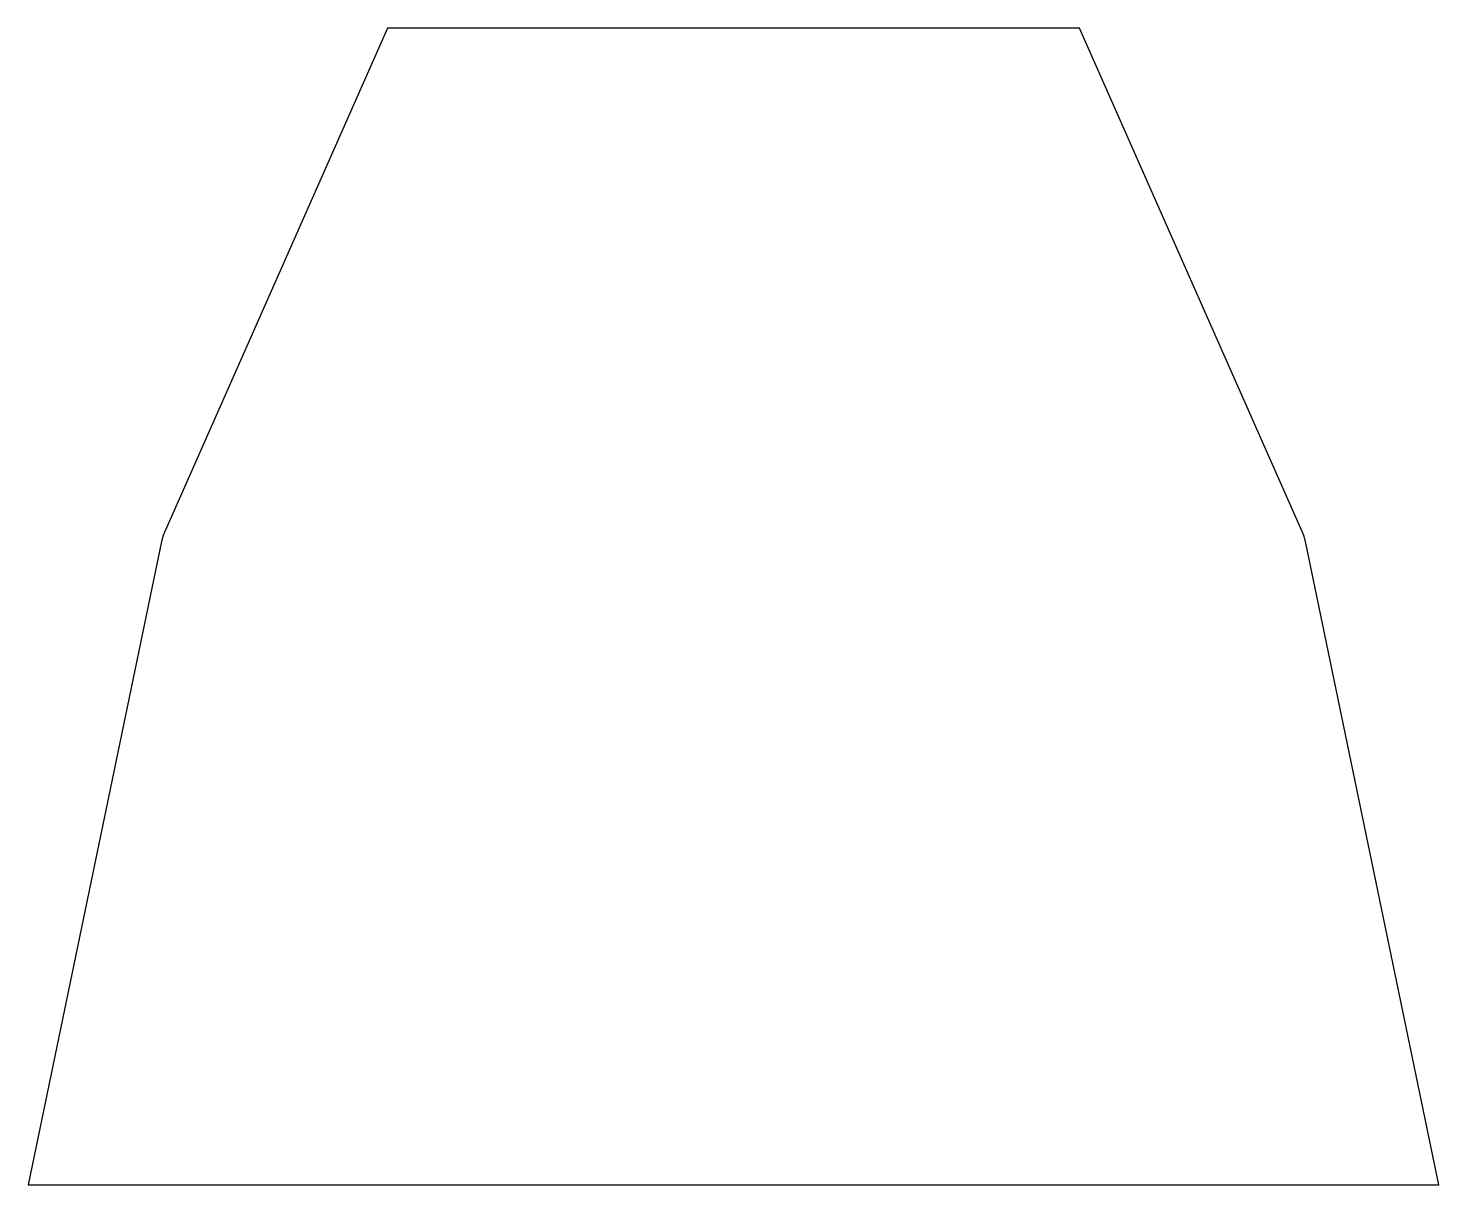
# Model space of a CAD drawing. Header units: millimetres. Extents: x 0 to 92.7, y 0 to 76.
import ezdxf

# ---------------------------------------------------------------- set-up
doc = ezdxf.new("R2010")
doc.units = ezdxf.units.MM

msp = doc.modelspace()

# ---------------------------------------------------------------- linework, layer by layer
for points in [[(83.71, 42.981), (69.089, 76), (23.615, 76), (8.994, 42.981)], [(8.77, 42.276), (0, 0), (92.704, 0), (83.935, 42.276)]]:
    msp.add_lwpolyline(points)
for points, knots in [([(8.994, 42.981), (8.986, 42.962), (8.97, 42.926), (8.951, 42.88), (8.933, 42.833), (8.919, 42.795), (8.901, 42.748), (8.888, 42.709), (8.872, 42.66), (8.859, 42.621), (8.844, 42.572), (8.832, 42.532), (8.818, 42.481), (8.808, 42.441), (8.795, 42.39), (8.783, 42.338), (8.774, 42.297), (8.77, 42.276)], [-1.3247771, -1.3247771, -1.3247771, -1.3247771, -1.3042755, -1.2837739, -1.2735231, -1.2530215, -1.2427707, -1.2222691, -1.2120183, -1.1915167, -1.1812659, -1.1607643, -1.1505135, -1.1300119, -1.1197611, -1.0992595, -1.0787579, -1.0787579, -1.0787579, -1.0787579]), ([(83.935, 42.276), (83.93, 42.297), (83.921, 42.338), (83.909, 42.39), (83.897, 42.441), (83.886, 42.481), (83.872, 42.532), (83.861, 42.572), (83.845, 42.621), (83.833, 42.66), (83.817, 42.709), (83.803, 42.748), (83.786, 42.795), (83.771, 42.833), (83.753, 42.88), (83.734, 42.926), (83.718, 42.962), (83.71, 42.981)], [-5.2044274, -5.2044274, -5.2044274, -5.2044274, -5.1839258, -5.1634242, -5.1531734, -5.1326718, -5.122421, -5.1019194, -5.0916686, -5.071167, -5.0609162, -5.0404146, -5.0301638, -5.0096622, -4.9994114, -4.9789098, -4.9584082, -4.9584082, -4.9584082, -4.9584082])]:
    msp.add_open_spline(points, degree=3, knots=knots)

doc.saveas('drawing.dxf')
